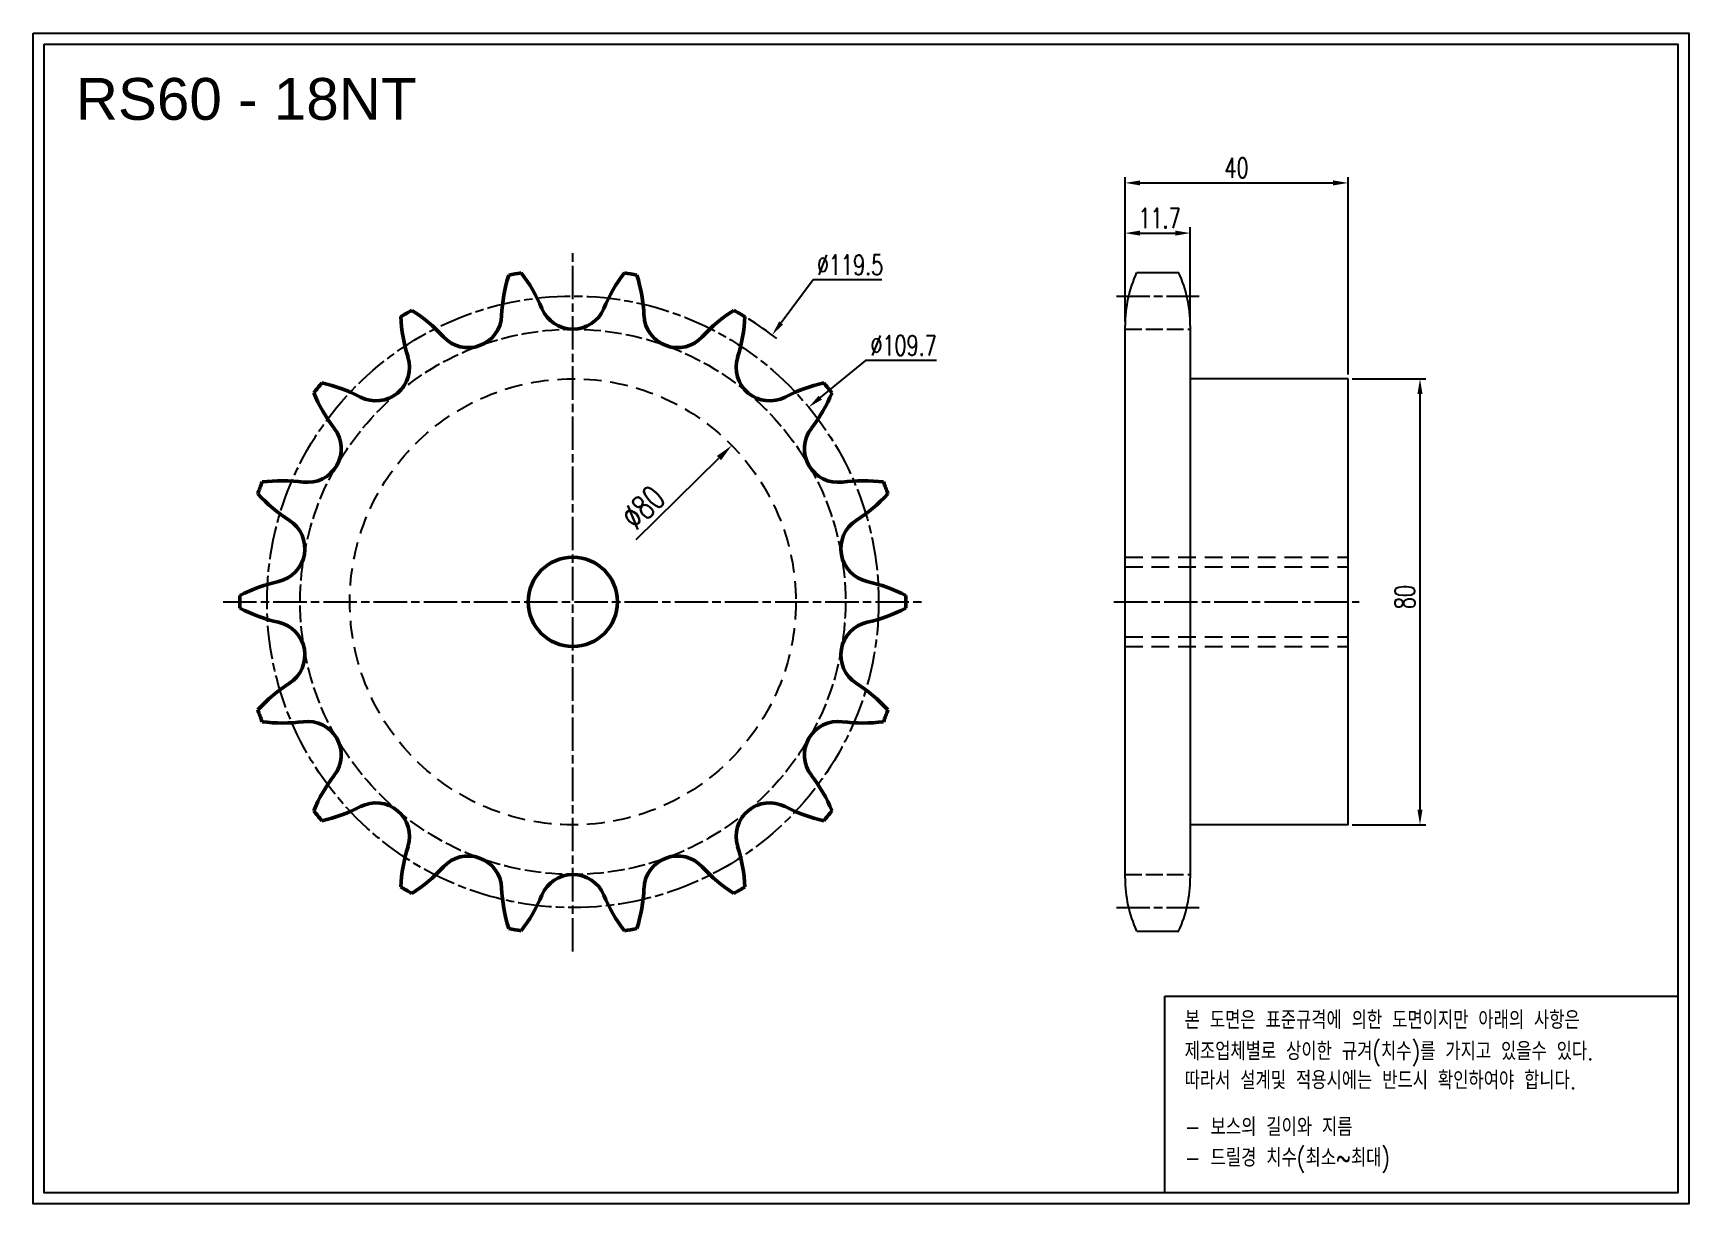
# Model space of a CAD drawing. Header units: millimetres. Extents: x 26560 to 26857, y 0 to 210.
import ezdxf

# ---------------------------------------------------------------- set-up
doc = ezdxf.new("R2010")
doc.units = ezdxf.units.MM
for name, pattern in [('AM_ISO02W050', [7.5, 6, -1.5]), ('AM_ISO02W050x2', [3.75, 3, -0.75]), ('AM_ISO08W050', [18, 12, -1.5, 3, -1.5]), ('AM_ISO08W050x2', [9, 6, -0.75, 1.5, -0.75]), ('HIDDEN', [9.525, 6.35, -3.175])]:
    doc.linetypes.add(name, pattern=pattern)
for name, color, linetype, lineweight in [('AM_0N', 7, 'Continuous', 50), ('AM_3N', 6, 'AM_ISO02W050', 25), ('AM_7', 4, 'AM_ISO08W050', 25), ('AM_7N', 4, 'AM_ISO08W050', 25)]:
    doc.layers.add(name, color=color, linetype=linetype, lineweight=lineweight)
doc.layers.add('HL', color=2, linetype='HIDDEN')
doc.layers.add('S-DIM', color=7, linetype='Continuous')
doc.styles.add('HAN', font='ROMANS.shx', dxfattribs={"width": 0.7, "bigfont": 'whgtxt.shx'})
doc.styles.add('HSG', font='SIMPLEX.shx', dxfattribs={"width": 0.7, "bigfont": 'HSG.shx'})
doc.styles.get("Standard").update_dxf_attribs({"font": 'arial.ttf'})
doc.dimstyles.new('APP6', dxfattribs={"dimscale": 1.5, "dimtxt": 2.4, "dimasz": 1.8, "dimexe": 0.7, "dimexo": 0.5, "dimgap": 0.6, "dimtad": 1, "dimtoh": 1, "dimdec": 1, "dimrnd": 0.01, "dimzin": 9, "dimdsep": 46, "dimtxsty": 'HSG', "dimcen": 0, "dimclrd": 1, "dimclre": 1, "dimclrt": 256, "dimazin": 2, "dimtp": 1, "dimtm": 1, "dimtfac": 0.5, "dimtdec": 1, "dimtofl": 0, "dimtmove": 0, "dimatfit": 3, "dimfxl": 0, "dimtvp": 1, "dimtolj": 2, "dimlwd": -1, "dimlwe": -1, "dimarcsym": 0})
doc.dimstyles.new('APP8', dxfattribs={"dimscale": 1.8, "dimtxt": 2.4, "dimasz": 1.8, "dimexe": 0.7, "dimexo": 0.5, "dimgap": 0.6, "dimtad": 1, "dimtoh": 1, "dimdec": 1, "dimrnd": 0.01, "dimzin": 9, "dimdsep": 46, "dimtxsty": 'HSG', "dimcen": 0, "dimclrd": 1, "dimclre": 1, "dimclrt": 256, "dimazin": 2, "dimtp": 1, "dimtm": 1, "dimtfac": 0.5, "dimtdec": 1, "dimtofl": 0, "dimtmove": 0, "dimatfit": 3, "dimfxl": 0, "dimtvp": 1, "dimtolj": 2, "dimlwd": -1, "dimlwe": -1, "dimarcsym": 0})

# ---------------------------------------------------------------- blocks, each defined once
blk = doc.blocks.new('*D1')
at = {"layer": 'Defpoints', "color": 0, "transparency": 16777216}
for p in [(26685.34, 136.04), (26628.31, 79.94)]:
    blk.add_point(p, dxfattribs=at)
at = {"layer": 'S-DIM', "color": 1, "transparency": 16777216}
blk.add_line((26668.21, 119.18), (26683.03, 133.77), dxfattribs=at)
blk.add_solid([(26682.66, 134.15), (26683.41, 133.38), (26685.34, 136.04)], dxfattribs=at)
at = {"layer": 'S-DIM', "transparency": 16777216, "insert": (26669.43, 124.93), "char_height": 4.32, "attachment_point": 5, "rotation": 44.5323, "style": 'HSG'}
blk.add_mtext('\\A2;∅80', dxfattribs=at)
blk = doc.blocks.new('*D2')
at = {"layer": 'Defpoints', "color": 0, "transparency": 16777216}
for p in [(26692.57, 155.85), (26621.08, 60.13)]:
    blk.add_point(p, dxfattribs=at)
at = {"layer": 'S-DIM', "color": 1, "transparency": 16777216}
for p, q in [((26699.95, 165.72), (26694.19, 158.01)), ((26712.25, 165.72), (26699.95, 165.72))]:
    blk.add_line(p, q, dxfattribs=at)
blk.add_arc((26656.83, 107.99), 59.73, 52.2372, 58.1824, dxfattribs=at)
blk.add_solid([(26693.83, 158.28), (26694.55, 157.74), (26692.57, 155.85)], dxfattribs=at)
at = {"layer": 'S-DIM', "transparency": 16777216, "insert": (26706.55, 168.42), "char_height": 3.6, "attachment_point": 5, "style": 'HSG'}
blk.add_mtext('\\A2;∅119.5', dxfattribs=at)
blk = doc.blocks.new('*D3')
at = {"layer": 'Defpoints', "color": 0, "transparency": 16777216}
for p in [(26699.14, 142.9), (26614.52, 73.08)]:
    blk.add_point(p, dxfattribs=at)
at = {"layer": 'S-DIM', "color": 1, "transparency": 16777216}
for p, q in [((26709.31, 151.29), (26701.22, 144.62)), ((26722.09, 151.29), (26709.31, 151.29))]:
    blk.add_line(p, q, dxfattribs=at)
blk.add_solid([(26700.93, 144.96), (26701.51, 144.27), (26699.14, 142.9)], dxfattribs=at)
at = {"layer": 'S-DIM', "transparency": 16777216, "insert": (26716.15, 153.99), "char_height": 3.6, "attachment_point": 5, "style": 'HSG'}
blk.add_mtext('\\A2;∅109.7', dxfattribs=at)
blk = doc.blocks.new('*D4')
at = {"layer": 'Defpoints', "color": 0, "transparency": 16777216}
for p in [(26795.88, 147.99), (26795.88, 67.99), (26808.78, 67.99)]:
    blk.add_point(p, dxfattribs=at)
at = {"layer": 'S-DIM', "color": 1, "transparency": 16777216}
for p, q in [((26796.63, 147.99), (26809.83, 147.99)), ((26808.78, 145.29), (26808.78, 70.69)), ((26796.63, 67.99), (26809.83, 67.99))]:
    blk.add_line(p, q, dxfattribs=at)
for points in [[(26808.33, 145.29), (26809.23, 145.29), (26808.78, 147.99)], [(26808.33, 70.69), (26809.23, 70.69), (26808.78, 67.99)]]:
    blk.add_solid(points, dxfattribs=at)
at = {"layer": 'S-DIM', "transparency": 16777216, "insert": (26806.08, 108.84), "char_height": 3.6, "attachment_point": 5, "rotation": 90, "style": 'HSG'}
blk.add_mtext('\\A2;80', dxfattribs=at)
blk = doc.blocks.new('*D5')
at = {"layer": 'Defpoints', "color": 0, "transparency": 16777216}
for p in [(26767.58, 174.13), (26755.88, 157.55), (26767.58, 157.55)]:
    blk.add_point(p, dxfattribs=at)
at = {"layer": 'S-DIM', "color": 1, "transparency": 16777216}
for p, q in [((26755.88, 158.3), (26755.88, 175.18)), ((26758.58, 174.13), (26764.88, 174.13)), ((26767.58, 158.3), (26767.58, 175.18))]:
    blk.add_line(p, q, dxfattribs=at)
for points in [[(26758.58, 174.58), (26758.58, 173.68), (26755.88, 174.13)], [(26764.88, 174.58), (26764.88, 173.68), (26767.58, 174.13)]]:
    blk.add_solid(points, dxfattribs=at)
at = {"layer": 'S-DIM', "transparency": 16777216, "insert": (26762.07, 176.83), "char_height": 3.6, "attachment_point": 5, "style": 'HSG'}
blk.add_mtext('\\A2;11.7', dxfattribs=at)
blk = doc.blocks.new('*D6')
at = {"layer": 'Defpoints', "color": 0, "transparency": 16777216}
for p in [(26795.88, 183.13), (26755.88, 157.55), (26795.88, 147.99)]:
    blk.add_point(p, dxfattribs=at)
at = {"layer": 'S-DIM', "color": 1, "transparency": 16777216}
for p, q in [((26755.88, 158.3), (26755.88, 184.18)), ((26795.88, 148.74), (26795.88, 184.18)), ((26758.58, 183.13), (26793.18, 183.13))]:
    blk.add_line(p, q, dxfattribs=at)
for points in [[(26758.58, 183.58), (26758.58, 182.68), (26755.88, 183.13)], [(26793.18, 183.58), (26793.18, 182.68), (26795.88, 183.13)]]:
    blk.add_solid(points, dxfattribs=at)
at = {"layer": 'S-DIM', "transparency": 16777216, "insert": (26775.88, 185.83), "char_height": 3.6, "attachment_point": 5, "style": 'HSG'}
blk.add_mtext('\\A2;40', dxfattribs=at)

msp = doc.modelspace()

# ---------------------------------------------------------------- linework, layer by layer
for p, q in [((26757.97, 167.05), (26765.5, 167.05)), ((26755.88, 58.43), (26755.88, 157.55)), ((26767.58, 157.55), (26767.58, 58.43)), ((26795.88, 147.99), (26767.58, 147.99)), ((26795.88, 67.99), (26795.88, 147.99)), ((26795.88, 67.99), (26767.58, 67.99)), ((26757.97, 48.93), (26765.5, 48.93))]:
    msp.add_line(p, q)
for points in [[(26560.02, 210), (26857.02, 210), (26857.02, 0), (26560.02, 0)], [(26562.02, 208), (26855.02, 208), (26855.02, 2), (26562.02, 2)]]:
    msp.add_lwpolyline(points, close=True)
at = {"color": 6}
msp.add_lwpolyline([(26763.02, 37.25), (26855.02, 37.25), (26855.02, 2), (26763.02, 2)], close=True, dxfattribs=at)
for centre, start, end in [((26778.58, 157.55), 155.2599, 180), ((26744.88, 157.55), 0, 24.7401), ((26778.58, 58.43), 180, 204.7401), ((26744.88, 58.43), 335.2599, 0)]:
    msp.add_arc(centre, 22.7, start, end)
at = {"layer": 'AM_0N'}
msp.add_circle((26656.83, 107.99), 8, dxfattribs=at)
for centre, radius, start, end in [((26672.61, 158.08), 28.58, 162.6462, 177.5), ((26656.83, 107.99), 59.73, 98.9018, 101.0982), ((26624.86, 149.66), 28.58, 22.5, 37.3538), ((26688.79, 149.66), 28.58, 142.6462, 157.5), ((26656.83, 107.99), 59.73, 78.9018, 81.0982), ((26641.04, 158.08), 28.58, 2.5, 17.3538), ((26656.83, 162.9), 6.01, 202.5, 337.5), ((26656.83, 107.99), 59.73, 118.9018, 121.0982), ((26654.53, 160.46), 28.58, 182.6462, 197.5), ((26612.54, 136.21), 28.58, 42.5, 57.3538), ((26638.05, 159.59), 6.01, 222.5, 357.5), ((26675.61, 159.59), 6.01, 182.5, 317.5), ((26701.12, 136.21), 28.58, 122.6462, 137.5), ((26656.83, 107.99), 59.73, 58.9018, 61.0982), ((26659.13, 160.46), 28.58, 342.5, 357.3538), ((26621.53, 150.05), 6.01, 242.5, 17.5), ((26692.13, 150.05), 6.01, 162.5, 297.5), ((26656.83, 107.99), 59.73, 138.9018, 141.0982), ((26605.56, 119.36), 28.58, 62.5, 77.3538), ((26708.1, 119.36), 28.58, 102.6462, 117.5), ((26656.83, 107.99), 59.73, 38.9018, 41.0982), ((26636.72, 156.51), 28.58, 202.6462, 217.5), ((26676.94, 156.51), 28.58, 322.5, 337.3538), ((26609.27, 135.44), 6.01, 262.5, 37.5), ((26704.38, 135.44), 6.01, 142.5, 277.5), ((26656.83, 107.99), 59.73, 158.9018, 161.0982), ((26604.76, 101.14), 28.58, 82.5, 97.3538), ((26708.9, 101.14), 28.58, 82.6462, 97.5), ((26656.83, 107.99), 59.73, 18.9018, 21.0982), ((26621.34, 146.7), 28.58, 222.6462, 237.5), ((26692.32, 146.7), 28.58, 302.5, 317.3538), ((26602.75, 117.52), 6.01, 282.5, 57.5), ((26710.91, 117.52), 6.01, 122.5, 257.5), ((26610.24, 83.74), 28.58, 102.5, 117.3538), ((26703.42, 83.74), 28.58, 62.6462, 77.5), ((26656.83, 107.99), 59.73, 178.9018, 181.0982), ((26656.83, 107.99), 59.73, 358.9018, 1.0982), ((26610.24, 132.23), 28.58, 242.6462, 257.5), ((26602.75, 98.45), 6.01, 302.5, 77.5), ((26710.91, 98.45), 6.01, 102.5, 237.5), ((26703.42, 132.23), 28.58, 282.5, 297.3538), ((26621.34, 69.27), 28.58, 122.5, 137.3538), ((26692.32, 69.27), 28.58, 42.6462, 57.5), ((26656.83, 107.99), 59.73, 198.9018, 201.0982), ((26604.76, 114.83), 28.58, 262.6462, 277.5), ((26609.27, 80.53), 6.01, 322.5, 97.5), ((26704.38, 80.53), 6.01, 82.5, 217.5), ((26708.9, 114.83), 28.58, 262.5, 277.3538), ((26656.83, 107.99), 59.73, 338.9018, 341.0982), ((26636.72, 59.47), 28.58, 142.5, 157.3538), ((26676.94, 59.47), 28.58, 22.6462, 37.5), ((26621.53, 65.92), 6.01, 342.5, 117.5), ((26692.13, 65.92), 6.01, 62.5, 197.5), ((26656.83, 107.99), 59.73, 218.9018, 221.0982), ((26605.56, 96.61), 28.58, 282.6462, 297.5), ((26708.1, 96.61), 28.58, 242.5, 257.3538), ((26656.83, 107.99), 59.73, 318.9018, 321.0982), ((26654.53, 55.52), 28.58, 162.5, 177.3538), ((26638.05, 56.39), 6.01, 2.5, 137.5), ((26675.61, 56.39), 6.01, 42.5, 177.5), ((26659.13, 55.52), 28.58, 2.6462, 17.5), ((26612.54, 79.76), 28.58, 302.6462, 317.5), ((26701.12, 79.76), 28.58, 222.5, 237.3538), ((26656.83, 107.99), 59.73, 238.9018, 241.0982), ((26672.61, 57.9), 28.58, 182.5, 197.3538), ((26656.83, 53.08), 6.01, 22.5, 157.5), ((26641.04, 57.9), 28.58, 342.6462, 357.5), ((26656.83, 107.99), 59.73, 298.9018, 301.0982), ((26624.86, 66.32), 28.58, 322.6462, 337.5), ((26688.79, 66.32), 28.58, 202.5, 217.3538), ((26656.83, 107.99), 59.73, 258.9018, 261.0982), ((26656.83, 107.99), 59.73, 278.9018, 281.0982)]:
    msp.add_arc(centre, radius, start, end, dxfattribs=at)
at = {"layer": 'AM_3N', "linetype": 'AM_ISO02W050x2'}
for p, q in [((26755.88, 156.89), (26767.58, 156.89)), ((26755.88, 59.09), (26767.58, 59.09))]:
    msp.add_line(p, q, dxfattribs=at)
msp.add_circle((26656.83, 107.99), 48.9, dxfattribs=at)
at = {"layer": 'AM_7', "linetype": 'AM_ISO08W050x2'}
msp.add_circle((26656.83, 107.99), 54.85, dxfattribs=at)
at = {"layer": 'AM_7N', "linetype": 'AM_ISO08W050x2'}
for p, q in [((26656.83, 45.25), (26656.83, 170.72)), ((26754.32, 162.84), (26769.15, 162.84)), ((26594.1, 107.99), (26719.56, 107.99)), ((26753.88, 107.99), (26797.88, 107.99)), ((26754.32, 53.14), (26769.15, 53.14))]:
    msp.add_line(p, q, dxfattribs=at)
at = {"layer": 'HL', "ltscale": 0.5}
for p, q in [((26755.88, 115.99), (26795.88, 115.99)), ((26755.88, 114.24), (26795.88, 114.24)), ((26755.88, 101.74), (26795.88, 101.74)), ((26755.88, 100), (26795.88, 100))]:
    msp.add_line(p, q, dxfattribs=at)
msp.add_circle((26656.83, 107.99), 40, dxfattribs=at)

# ---------------------------------------------------------------- texts
msp.add_text('RS60 - 18NT', height=7.5).set_placement((26567.67, 194.45))
at = {"color": 6, "style": 'HAN', "width": 0.8}
for s, p in [('본 도면은 표준규격에 의한 도면이지만 아래의 사항은', (26766.57, 31.37)), ('제조업체별로 상이한 규겨(치수)를 가지고 있을수 있다.', (26766.57, 25.77)), ('따라서 설계및 적용시에는 반드시 확인하여야 합니다.', (26766.57, 20.56)), ('- 보스의 길이와 지름', (26766.57, 12.17)), ('- 드릴경 치수(최소~최대)', (26766.57, 6.66))]:
    msp.add_text(s, height=3.2348, dxfattribs=at).set_placement(p)

# ---------------------------------------------------------------- dimensions: what is measured, and where the dimension line sits
at = {"layer": 'S-DIM', "color": 1}
dim = msp.add_linear_dim(base=(26795.88, 183.13), p1=(26755.88, 157.55), p2=(26795.88, 147.99), dimstyle='APP6', dxfattribs=at)
dim.commit()
dim.dimension.update_dxf_attribs({"geometry": '*D6', "text_midpoint": (26775.88, 185.83)})
dim = msp.add_linear_dim(base=(26767.58, 174.13), p1=(26755.88, 157.55), p2=(26767.58, 157.55), dimstyle='APP6', dxfattribs=at)
dim.commit()
dim.dimension.update_dxf_attribs({"geometry": '*D5', "text_midpoint": (26762.07, 174.13), "dimtype": 128})
for p1, p2, picture, middle in [((26621.08, 60.13), (26692.57, 155.85), '*D2', (26706.55, 165.72)), ((26614.52, 73.08), (26699.14, 142.9), '*D3', (26716.15, 151.29))]:
    dim = msp.add_diameter_dim_2p(p1=p1, p2=p2, dimstyle='APP6', dxfattribs=at)
    dim.commit()
    dim.dimension.update_dxf_attribs({"geometry": picture, "text_midpoint": middle, "dimtype": 131})
dim = msp.add_linear_dim(base=(26808.78, 67.99), p1=(26795.88, 147.99), p2=(26795.88, 67.99), angle=90, dimstyle='APP6', dxfattribs=at)
dim.commit()
dim.dimension.update_dxf_attribs({"geometry": '*D4', "text_midpoint": (26808.78, 108.84), "dimtype": 128})
at = {"layer": 'S-DIM'}
dim = msp.add_diameter_dim_2p(p1=(26628.31, 79.94), p2=(26685.34, 136.04), dimstyle='APP8', dxfattribs=at)
dim.commit()
dim.dimension.update_dxf_attribs({"geometry": '*D1', "text_midpoint": (26671.7, 122.62), "dimtype": 131})

doc.saveas('drawing.dxf')
